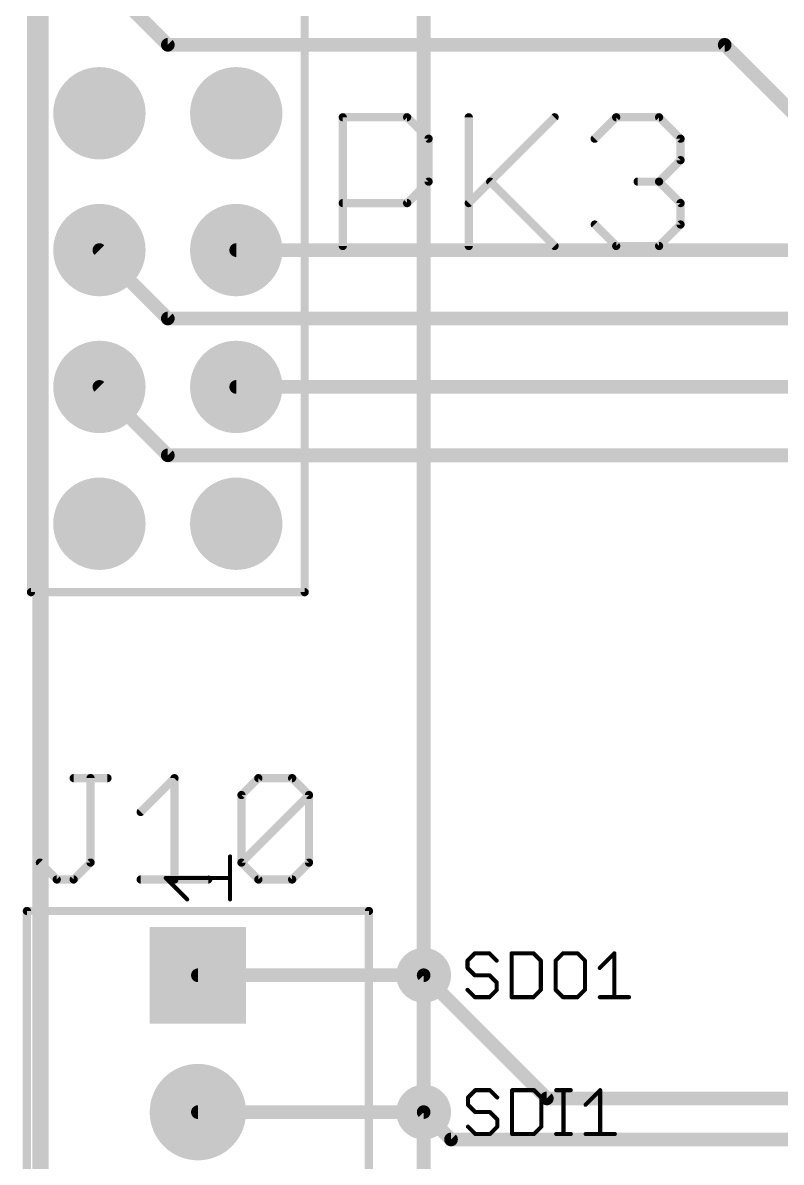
# Model space of a CAD drawing. Extents: x -18 to 144, y -21 to 125.
# Drawn here: x 0.18 to 14.26, y 50.38 to 71.53 of the extents above; entities that cross this region are included whole.
import ezdxf

# ---------------------------------------------------------------- set-up
doc = ezdxf.new("R2010")
doc.units = 0
for name, color, linetype in [('15', 251, 'CONTINUOUS'), ('16', 175, 'CONTINUOUS'), ('17', 1, 'CONTINUOUS'), ('2', 82, 'CONTINUOUS'), ('21', 253, 'CONTINUOUS'), ('23', 7, 'CONTINUOUS'), ('25', 253, 'CONTINUOUS'), ('27', 251, 'CONTINUOUS')]:
    doc.layers.add(name, color=color, linetype=linetype)

# ---------------------------------------------------------------- blocks, each defined once
blk = doc.blocks.new('SQUAREP')
blk.add_solid([(-0.5, -0.5), (0.5, -0.5), (-0.5, 0.5), (0.5, 0.5)])
blk = doc.blocks.new('ROUNDP')
at = {"const_width": 0.5}
blk.add_lwpolyline([(0, -0.25, 1), (0, 0.25, 1), (0, -0.25)], format="xyb", dxfattribs=at)

msp = doc.modelspace()

# ---------------------------------------------------------------- linework, layer by layer
at = {"layer": '15', "const_width": 0.254}
msp.add_lwpolyline([(7.62, 94.488), (7.62, 17.272)], dxfattribs=at)
at = {"layer": '16', "const_width": 0.254}
for points in [[(2.8702, 71.12), (1.6002, 72.39)], [(13.208, 71.12), (2.8702, 71.12)], [(13.208, 71.12), (16.002, 68.326)], [(2.8702, 66.04), (1.6002, 67.31)], [(22.606, 67.31), (4.1402, 67.31)], [(2.8702, 66.04), (17.018, 66.04)], [(2.8702, 63.5), (1.6002, 64.77)], [(20.32, 64.77), (4.1402, 64.77)], [(2.8702, 63.5), (14.732, 63.5)], [(7.62, 53.848), (3.429, 53.848)], [(7.62, 53.848), (9.906, 51.562)], [(22.86, 51.562), (9.906, 51.562)], [(7.62, 51.308), (3.429, 51.308)], [(8.128, 50.8), (7.62, 51.308)], [(23.114, 50.8), (8.128, 50.8)]]:
    msp.add_lwpolyline(points, dxfattribs=at)
at = {"layer": '16', "const_width": 0.127}
for points in [[(2.8702, 71.1835, 1), (2.8702, 71.0565)], [(2.8253, 71.0751, 1), (2.9151, 71.1649)], [(13.2529, 71.1649, 1), (13.1631, 71.0751)], [(13.208, 71.0565, 1), (13.208, 71.1835)], [(1.6451, 67.3549, 1), (1.5553, 67.2651)], [(4.1402, 67.3735, 1), (4.1402, 67.2465)], [(2.8702, 66.1035, 1), (2.8702, 65.9765)], [(2.8253, 65.9951, 1), (2.9151, 66.0849)], [(1.6451, 64.8149, 1), (1.5553, 64.7251)], [(4.1402, 64.8335, 1), (4.1402, 64.7065)], [(2.8702, 63.5635, 1), (2.8702, 63.4365)], [(2.8253, 63.4551, 1), (2.9151, 63.5449)], [(3.429, 53.9115, 1), (3.429, 53.7845)], [(7.6649, 53.8929, 1), (7.5751, 53.8031)], [(7.62, 53.7845, 1), (7.62, 53.9115)], [(9.906, 51.6255, 1), (9.906, 51.4985)], [(9.8611, 51.5171, 1), (9.9509, 51.6069)], [(3.429, 51.3715, 1), (3.429, 51.2445)], [(7.6649, 51.3529, 1), (7.5751, 51.2631)], [(7.62, 51.2445, 1), (7.62, 51.3715)], [(8.128, 50.8635, 1), (8.128, 50.7365)], [(8.0831, 50.7551, 1), (8.1729, 50.8449)]]:
    msp.add_lwpolyline(points, format="xyb", dxfattribs=at)
at = {"layer": '2', "const_width": 0.3048}
msp.add_lwpolyline([(0.508, 0.508), (0.508, 104.902)], dxfattribs=at)
at = {"layer": '21'}
for points, const_width in [([(0.3302, 76.2), (0.3302, 60.96)], 0.1524), ([(5.4102, 60.96), (5.4102, 76.2)], 0.1524), ([(0.3302, 60.96), (5.4102, 60.96)], 0.1524), ([(4.0259, 55.2567), (4.0259, 56.0533)], 0.0762), ([(3.2294, 55.2567), (2.8311, 55.655)], 0.0762), ([(2.8311, 55.655), (4.0259, 55.655)], 0.0762), ([(0.254, 55.0418), (0.254, 45.0342)], 0.1524), ([(6.604, 55.0418), (0.254, 55.0418)], 0.1524), ([(6.604, 45.0342), (6.604, 55.0418)], 0.1524)]:
    msp.add_lwpolyline(points, dxfattribs=dict(at, const_width=const_width))
for points, const_width in [([(0.3302, 60.9981, 1), (0.3302, 60.9219)], 0.0762), ([(0.2921, 60.96, 1), (0.3683, 60.96)], 0.0762), ([(5.3721, 60.96, 1), (5.4483, 60.96)], 0.0762), ([(5.4102, 60.9219, 1), (5.4102, 60.9981)], 0.0762), ([(4.045, 56.0533, 1), (4.0069, 56.0533)], 0.0381), ([(2.8446, 55.6684, 1), (2.8176, 55.6415)], 0.0381), ([(2.8311, 55.674, 1), (2.8311, 55.6359)], 0.0381), ([(4.0259, 55.6359, 1), (4.0259, 55.674)], 0.0381), ([(3.2159, 55.2432, 1), (3.2428, 55.2702)], 0.0381), ([(4.0069, 55.2567, 1), (4.045, 55.2567)], 0.0381), ([(0.2921, 55.0418, 1), (0.2159, 55.0418)], 0.0762), ([(0.254, 55.0799, 1), (0.254, 55.0037)], 0.0762), ([(6.6421, 55.0418, 1), (6.5659, 55.0418)], 0.0762), ([(6.604, 55.0037, 1), (6.604, 55.0799)], 0.0762)]:
    msp.add_lwpolyline(points, format="xyb", dxfattribs=dict(at, const_width=const_width))
at = {"layer": '23'}
for p in [(7.62, 53.848), (7.62, 51.308)]:
    msp.add_point(p, dxfattribs=at)
at = {"layer": '25', "const_width": 0.0762}
for points in [[(8.5695, 54.2551), (8.4339, 54.1195)], [(8.4339, 54.1195), (8.4339, 53.9839)], [(8.8407, 54.2551), (8.5695, 54.2551)], [(8.9763, 54.1195), (8.8407, 54.2551)], [(9.2525, 54.2551), (9.2525, 53.4416)], [(9.6593, 54.2551), (9.2525, 54.2551)], [(9.7949, 54.1195), (9.6593, 54.2551)], [(9.7949, 53.5772), (9.7949, 54.1195)], [(10.2067, 54.2551), (10.0711, 54.1195)], [(10.0711, 54.1195), (10.0711, 53.5772)], [(10.4778, 54.2551), (10.2067, 54.2551)], [(10.6134, 54.1195), (10.4778, 54.2551)], [(10.6134, 53.5772), (10.6134, 54.1195)], [(10.8897, 53.9839), (11.1608, 54.2551)], [(11.1608, 54.2551), (11.1608, 53.4416)], [(8.4339, 53.9839), (8.5695, 53.8483)], [(8.5695, 53.8483), (8.8407, 53.8483)], [(8.8407, 53.8483), (8.9763, 53.7128)], [(8.9763, 53.7128), (8.9763, 53.5772)], [(8.5695, 53.4416), (8.4339, 53.5772)], [(8.9763, 53.5772), (8.8407, 53.4416)], [(9.6593, 53.4416), (9.7949, 53.5772)], [(10.0711, 53.5772), (10.2067, 53.4416)], [(10.4778, 53.4416), (10.6134, 53.5772)], [(8.8407, 53.4416), (8.5695, 53.4416)], [(9.2525, 53.4416), (9.6593, 53.4416)], [(10.2067, 53.4416), (10.4778, 53.4416)], [(10.8897, 53.4416), (11.432, 53.4416)], [(8.579, 51.7151), (8.4434, 51.5795)], [(8.4434, 51.5795), (8.4434, 51.4439)], [(8.8501, 51.7151), (8.579, 51.7151)], [(8.9857, 51.5795), (8.8501, 51.7151)], [(9.262, 51.7151), (9.262, 50.9016)], [(9.6687, 51.7151), (9.262, 51.7151)], [(9.8043, 51.5795), (9.6687, 51.7151)], [(9.8043, 51.0372), (9.8043, 51.5795)], [(10.0805, 51.7151), (10.3517, 51.7151)], [(10.2161, 50.9016), (10.2161, 51.7151)], [(10.6262, 51.4439), (10.8974, 51.7151)], [(10.8974, 51.7151), (10.8974, 50.9016)], [(8.4434, 51.4439), (8.579, 51.3083)], [(8.579, 51.3083), (8.8501, 51.3083)], [(8.8501, 51.3083), (8.9857, 51.1728)], [(8.9857, 51.1728), (8.9857, 51.0372)], [(8.579, 50.9016), (8.4434, 51.0372)], [(8.9857, 51.0372), (8.8501, 50.9016)], [(9.6687, 50.9016), (9.8043, 51.0372)], [(8.8501, 50.9016), (8.579, 50.9016)], [(9.262, 50.9016), (9.6687, 50.9016)], [(10.0805, 50.9016), (10.3517, 50.9016)], [(10.6262, 50.9016), (11.1686, 50.9016)]]:
    msp.add_lwpolyline(points, dxfattribs=at)
at = {"layer": '25', "const_width": 0.0381}
for points in [[(8.453, 54.1195, 1), (8.4149, 54.1195)], [(8.4205, 54.133, 1), (8.4474, 54.106)], [(8.5695, 54.2741, 1), (8.5695, 54.236)], [(8.583, 54.2416, 1), (8.5561, 54.2686)], [(8.8542, 54.2686, 1), (8.8272, 54.2416)], [(8.8407, 54.236, 1), (8.8407, 54.2741)], [(8.9628, 54.106, 1), (8.9897, 54.133)], [(9.2716, 54.2551, 1), (9.2335, 54.2551)], [(9.2525, 54.2741, 1), (9.2525, 54.236)], [(9.6727, 54.2686, 1), (9.6458, 54.2416)], [(9.6593, 54.236, 1), (9.6593, 54.2741)], [(9.8139, 54.1195, 1), (9.7758, 54.1195)], [(9.7814, 54.106, 1), (9.8083, 54.133)], [(10.0902, 54.1195, 1), (10.0521, 54.1195)], [(10.0576, 54.133, 1), (10.0846, 54.106)], [(10.2067, 54.2741, 1), (10.2067, 54.236)], [(10.2202, 54.2416, 1), (10.1932, 54.2686)], [(10.4913, 54.2686, 1), (10.4644, 54.2416)], [(10.4778, 54.236, 1), (10.4778, 54.2741)], [(10.6325, 54.1195, 1), (10.5944, 54.1195)], [(10.6, 54.106, 1), (10.6269, 54.133)], [(11.1799, 54.2551, 1), (11.1418, 54.2551)], [(11.1743, 54.2416, 1), (11.1474, 54.2686)], [(8.4149, 53.9839, 1), (8.453, 53.9839)], [(8.4474, 53.9974, 1), (8.4205, 53.9705)], [(10.8762, 53.9974, 1), (10.9031, 53.9705)], [(8.5695, 53.8674, 1), (8.5695, 53.8293)], [(8.5561, 53.8349, 1), (8.583, 53.8618)], [(8.8542, 53.8618, 1), (8.8272, 53.8349)], [(8.8407, 53.8293, 1), (8.8407, 53.8674)], [(8.9953, 53.7128, 1), (8.9572, 53.7128)], [(8.9628, 53.6993, 1), (8.9897, 53.7262)], [(8.4474, 53.5907, 1), (8.4205, 53.5637)], [(8.9572, 53.5772, 1), (8.9953, 53.5772)], [(8.9897, 53.5637, 1), (8.9628, 53.5907)], [(9.7758, 53.5772, 1), (9.8139, 53.5772)], [(9.8083, 53.5637, 1), (9.7814, 53.5907)], [(10.0846, 53.5907, 1), (10.0576, 53.5637)], [(10.0521, 53.5772, 1), (10.0902, 53.5772)], [(10.5944, 53.5772, 1), (10.6325, 53.5772)], [(10.6269, 53.5637, 1), (10.6, 53.5907)], [(8.5695, 53.4607, 1), (8.5695, 53.4226)], [(8.5561, 53.4281, 1), (8.583, 53.4551)], [(8.8272, 53.4551, 1), (8.8542, 53.4281)], [(8.8407, 53.4226, 1), (8.8407, 53.4607)], [(9.2525, 53.4607, 1), (9.2525, 53.4226)], [(9.2335, 53.4416, 1), (9.2716, 53.4416)], [(9.6458, 53.4551, 1), (9.6727, 53.4281)], [(9.6593, 53.4226, 1), (9.6593, 53.4607)], [(10.2067, 53.4607, 1), (10.2067, 53.4226)], [(10.1932, 53.4281, 1), (10.2202, 53.4551)], [(10.4644, 53.4551, 1), (10.4913, 53.4281)], [(10.4778, 53.4226, 1), (10.4778, 53.4607)], [(10.8897, 53.4607, 1), (10.8897, 53.4226)], [(11.1418, 53.4416, 1), (11.1799, 53.4416)], [(11.432, 53.4226, 1), (11.432, 53.4607)], [(8.4299, 51.593, 1), (8.4568, 51.566)], [(8.4624, 51.5795, 1), (8.4243, 51.5795)], [(8.579, 51.7341, 1), (8.579, 51.696)], [(8.5924, 51.7016, 1), (8.5655, 51.7286)], [(8.8636, 51.7286, 1), (8.8366, 51.7016)], [(8.8501, 51.696, 1), (8.8501, 51.7341)], [(8.9722, 51.566, 1), (8.9992, 51.593)], [(9.281, 51.7151, 1), (9.2429, 51.7151)], [(9.262, 51.7341, 1), (9.262, 51.696)], [(9.6822, 51.7286, 1), (9.6552, 51.7016)], [(9.6687, 51.696, 1), (9.6687, 51.7341)], [(9.8233, 51.5795, 1), (9.7852, 51.5795)], [(9.7908, 51.566, 1), (9.8177, 51.593)], [(10.0805, 51.7341, 1), (10.0805, 51.696)], [(10.2352, 51.7151, 1), (10.1971, 51.7151)], [(10.3517, 51.696, 1), (10.3517, 51.7341)], [(10.9165, 51.7151, 1), (10.8784, 51.7151)], [(10.9109, 51.7016, 1), (10.8839, 51.7286)], [(8.4568, 51.4574, 1), (8.4299, 51.4305)], [(8.4243, 51.4439, 1), (8.4624, 51.4439)], [(10.6128, 51.4574, 1), (10.6397, 51.4305)], [(8.579, 51.3274, 1), (8.579, 51.2893)], [(8.5655, 51.2949, 1), (8.5924, 51.3218)], [(8.8636, 51.3218, 1), (8.8366, 51.2949)], [(8.8501, 51.2893, 1), (8.8501, 51.3274)], [(9.0047, 51.1728, 1), (8.9666, 51.1728)], [(8.9722, 51.1593, 1), (8.9992, 51.1862)], [(8.4568, 51.0507, 1), (8.4299, 51.0237)], [(8.9666, 51.0372, 1), (9.0047, 51.0372)], [(8.9992, 51.0237, 1), (8.9722, 51.0507)], [(9.7852, 51.0372, 1), (9.8233, 51.0372)], [(9.8177, 51.0237, 1), (9.7908, 51.0507)], [(8.579, 50.9207, 1), (8.579, 50.8826)], [(8.5655, 50.8881, 1), (8.5924, 50.9151)], [(8.8366, 50.9151, 1), (8.8636, 50.8881)], [(8.8501, 50.8826, 1), (8.8501, 50.9207)], [(9.262, 50.9207, 1), (9.262, 50.8826)], [(9.2429, 50.9016, 1), (9.281, 50.9016)], [(9.6552, 50.9151, 1), (9.6822, 50.8881)], [(9.6687, 50.8826, 1), (9.6687, 50.9207)], [(10.0805, 50.9207, 1), (10.0805, 50.8826)], [(10.1971, 50.9016, 1), (10.2352, 50.9016)], [(10.3517, 50.8826, 1), (10.3517, 50.9207)], [(10.6262, 50.9207, 1), (10.6262, 50.8826)], [(10.8784, 50.9016, 1), (10.9165, 50.9016)], [(11.1686, 50.8826, 1), (11.1686, 50.9207)]]:
    msp.add_lwpolyline(points, format="xyb", dxfattribs=at)
at = {"layer": '27', "const_width": 0.1524}
for points in [[(6.1184, 67.3862), (6.1184, 69.7758)], [(6.1184, 69.7758), (7.3132, 69.7758)], [(7.3132, 69.7758), (7.7115, 69.3776)], [(8.4572, 69.7758), (8.4572, 67.3862)], [(8.4572, 68.1827), (10.0503, 69.7758)], [(10.796, 69.3776), (11.1943, 69.7758)], [(11.1943, 69.7758), (11.9908, 69.7758)], [(11.9908, 69.7758), (12.3891, 69.3776)], [(7.7115, 69.3776), (7.7115, 68.581)], [(12.3891, 69.3776), (12.3891, 68.9793)], [(12.3891, 68.9793), (11.9908, 68.581)], [(7.7115, 68.581), (7.3132, 68.1827)], [(8.8555, 68.581), (10.0503, 67.3862)], [(11.9908, 68.581), (11.5925, 68.581)], [(11.9908, 68.581), (12.3891, 68.1827)], [(7.3132, 68.1827), (6.1184, 68.1827)], [(12.3891, 68.1827), (12.3891, 67.7845)], [(11.1943, 67.3862), (10.796, 67.7845)], [(12.3891, 67.7845), (11.9908, 67.3862)], [(11.9908, 67.3862), (11.1943, 67.3862)], [(1.1225, 57.5072), (1.7496, 57.5072)], [(1.436, 55.9395), (1.436, 57.5072)], [(2.3665, 56.8801), (2.9935, 57.5072)], [(2.9935, 57.5072), (2.9935, 55.626)], [(4.2375, 57.1937), (4.5511, 57.5072)], [(4.5511, 57.5072), (5.1781, 57.5072)], [(5.1781, 57.5072), (5.4917, 57.1937)], [(4.2375, 55.9395), (4.2375, 57.1937)], [(4.2375, 55.9395), (5.4917, 57.1937)], [(5.4917, 57.1937), (5.4917, 55.9395)], [(0.4954, 55.9395), (0.809, 55.626)], [(1.1225, 55.626), (1.436, 55.9395)], [(4.5511, 55.626), (4.2375, 55.9395)], [(5.4917, 55.9395), (5.1781, 55.626)], [(0.809, 55.626), (1.1225, 55.626)], [(2.3665, 55.626), (3.6206, 55.626)], [(5.1781, 55.626), (4.5511, 55.626)]]:
    msp.add_lwpolyline(points, dxfattribs=at)
at = {"layer": '27', "const_width": 0.0762}
for points in [[(6.1565, 69.7758, 1), (6.0803, 69.7758)], [(6.1184, 69.8139, 1), (6.1184, 69.7377)], [(7.3402, 69.8028, 1), (7.2863, 69.7489)], [(7.3132, 69.7377, 1), (7.3132, 69.8139)], [(8.4953, 69.7758, 1), (8.4191, 69.7758)], [(10.0772, 69.7489, 1), (10.0234, 69.8028)], [(11.1943, 69.8139, 1), (11.1943, 69.7377)], [(11.2212, 69.7489, 1), (11.1673, 69.8028)], [(12.0178, 69.8028, 1), (11.9639, 69.7489)], [(11.9908, 69.7377, 1), (11.9908, 69.8139)], [(7.7496, 69.3776, 1), (7.6734, 69.3776)], [(7.6846, 69.3506, 1), (7.7384, 69.4045)], [(10.7691, 69.4045, 1), (10.8229, 69.3506)], [(12.4272, 69.3776, 1), (12.351, 69.3776)], [(12.3621, 69.3506, 1), (12.416, 69.4045)], [(12.351, 68.9793, 1), (12.4272, 68.9793)], [(12.416, 68.9524, 1), (12.3621, 69.0062)], [(7.6734, 68.581, 1), (7.7496, 68.581)], [(7.7384, 68.5541, 1), (7.6846, 68.608)], [(8.8824, 68.608, 1), (8.8285, 68.5541)], [(11.5925, 68.6191, 1), (11.5925, 68.5429)], [(12.0178, 68.608, 1), (11.9639, 68.5541)], [(11.9639, 68.608, 1), (12.0178, 68.5541)], [(11.9908, 68.5429, 1), (11.9908, 68.6191)], [(6.1184, 68.2208, 1), (6.1184, 68.1446)], [(7.2863, 68.2097, 1), (7.3402, 68.1558)], [(7.3132, 68.1446, 1), (7.3132, 68.2208)], [(8.4303, 68.2097, 1), (8.4841, 68.1558)], [(12.4272, 68.1827, 1), (12.351, 68.1827)], [(12.3621, 68.1558, 1), (12.416, 68.2097)], [(10.8229, 67.8114, 1), (10.7691, 67.7575)], [(12.351, 67.7845, 1), (12.4272, 67.7845)], [(12.416, 67.7575, 1), (12.3621, 67.8114)], [(6.0803, 67.3862, 1), (6.1565, 67.3862)], [(8.4191, 67.3862, 1), (8.4953, 67.3862)], [(10.0234, 67.3593, 1), (10.0772, 67.4131)], [(11.1943, 67.4243, 1), (11.1943, 67.3481)], [(11.1673, 67.3593, 1), (11.2212, 67.4131)], [(11.9639, 67.4131, 1), (12.0178, 67.3593)], [(11.9908, 67.3481, 1), (11.9908, 67.4243)], [(1.1225, 57.5453, 1), (1.1225, 57.4691)], [(1.4741, 57.5072, 1), (1.3979, 57.5072)], [(1.7496, 57.4691, 1), (1.7496, 57.5453)], [(3.0316, 57.5072, 1), (2.9554, 57.5072)], [(3.0205, 57.4803, 1), (2.9666, 57.5341)], [(4.5511, 57.5453, 1), (4.5511, 57.4691)], [(4.578, 57.4803, 1), (4.5241, 57.5341)], [(5.2051, 57.5341, 1), (5.1512, 57.4803)], [(5.1781, 57.4691, 1), (5.1781, 57.5453)], [(4.2756, 57.1937, 1), (4.1994, 57.1937)], [(4.2106, 57.2206, 1), (4.2645, 57.1667)], [(5.5298, 57.1937, 1), (5.4536, 57.1937)], [(5.5186, 57.1667, 1), (5.4647, 57.2206)], [(5.4647, 57.1667, 1), (5.5186, 57.2206)], [(2.3395, 56.9071, 1), (2.3934, 56.8532)], [(0.5224, 55.9665, 1), (0.4685, 55.9126)], [(1.3979, 55.9395, 1), (1.4741, 55.9395)], [(1.463, 55.9126, 1), (1.4091, 55.9665)], [(4.2645, 55.9665, 1), (4.2106, 55.9126)], [(4.2106, 55.9665, 1), (4.2645, 55.9126)], [(4.1994, 55.9395, 1), (4.2756, 55.9395)], [(5.4536, 55.9395, 1), (5.5298, 55.9395)], [(5.5186, 55.9126, 1), (5.4647, 55.9665)], [(0.809, 55.6641, 1), (0.809, 55.5879)], [(0.782, 55.5991, 1), (0.8359, 55.6529)], [(1.0956, 55.6529, 1), (1.1495, 55.5991)], [(1.1225, 55.5879, 1), (1.1225, 55.6641)], [(2.3665, 55.6641, 1), (2.3665, 55.5879)], [(2.9554, 55.626, 1), (3.0316, 55.626)], [(3.6206, 55.5879, 1), (3.6206, 55.6641)], [(4.5511, 55.6641, 1), (4.5511, 55.5879)], [(4.5241, 55.5991, 1), (4.578, 55.6529)], [(5.1512, 55.6529, 1), (5.2051, 55.5991)], [(5.1781, 55.5879, 1), (5.1781, 55.6641)]]:
    msp.add_lwpolyline(points, format="xyb", dxfattribs=at)

# ---------------------------------------------------------------- block references
at = {"layer": '17'}
for p, xscale, yscale in [((1.6002, 69.85), 1.7145, 1.7145), ((1.6002, 69.85), 1.7145, 1.7145), ((1.6002, 69.85), 1.7145, 1.7145), ((1.6002, 69.85), 1.7145, 1.7145), ((4.1402, 69.85), 1.7145, 1.7145), ((4.1402, 69.85), 1.7145, 1.7145), ((4.1402, 69.85), 1.7145, 1.7145), ((4.1402, 69.85), 1.7145, 1.7145), ((1.6002, 67.31), 1.7145, 1.7145), ((1.6002, 67.31), 1.7145, 1.7145), ((1.6002, 67.31), 1.7145, 1.7145), ((1.6002, 67.31), 1.7145, 1.7145), ((4.1402, 67.31), 1.7145, 1.7145), ((4.1402, 67.31), 1.7145, 1.7145), ((4.1402, 67.31), 1.7145, 1.7145), ((4.1402, 67.31), 1.7145, 1.7145), ((1.6002, 64.77), 1.7145, 1.7145), ((1.6002, 64.77), 1.7145, 1.7145), ((1.6002, 64.77), 1.7145, 1.7145), ((1.6002, 64.77), 1.7145, 1.7145), ((4.1402, 64.77), 1.7145, 1.7145), ((4.1402, 64.77), 1.7145, 1.7145), ((4.1402, 64.77), 1.7145, 1.7145), ((4.1402, 64.77), 1.7145, 1.7145), ((1.6002, 62.23), 1.7145, 1.7145), ((1.6002, 62.23), 1.7145, 1.7145), ((1.6002, 62.23), 1.7145, 1.7145), ((1.6002, 62.23), 1.7145, 1.7145), ((4.1402, 62.23), 1.7145, 1.7145), ((4.1402, 62.23), 1.7145, 1.7145), ((4.1402, 62.23), 1.7145, 1.7145), ((4.1402, 62.23), 1.7145, 1.7145), ((7.62, 53.848), 1.016, 1.016), ((7.62, 53.848), 1.016, 1.016), ((7.62, 53.848), 1.016, 1.016), ((7.62, 53.848), 1.016, 1.016), ((7.62, 53.848), 0.8128, 0.8128), ((7.62, 53.848), 0.8128, 0.8128), ((7.62, 53.848), 0.8128, 0.8128), ((7.62, 53.848), 0.8128, 0.8128), ((7.62, 51.308), 1.016, 1.016), ((7.62, 51.308), 1.016, 1.016), ((7.62, 51.308), 1.016, 1.016), ((7.62, 51.308), 1.016, 1.016), ((7.62, 51.308), 0.8128, 0.8128), ((7.62, 51.308), 0.8128, 0.8128), ((7.62, 51.308), 0.8128, 0.8128), ((7.62, 51.308), 0.8128, 0.8128)]:
    msp.add_blockref('ROUNDP', p, dxfattribs=dict(at, xscale=xscale, yscale=yscale))
at = {"layer": '17', "xscale": 1.7907, "yscale": 1.7907, "rotation": 270}
for name, p in [('SQUAREP', (3.429, 53.848)), ('ROUNDP', (3.429, 53.848)), ('ROUNDP', (3.429, 53.848)), ('SQUAREP', (3.429, 53.848)), ('ROUNDP', (3.429, 51.308)), ('ROUNDP', (3.429, 51.308)), ('ROUNDP', (3.429, 51.308)), ('ROUNDP', (3.429, 51.308))]:
    msp.add_blockref(name, p, dxfattribs=at)

doc.saveas('drawing.dxf')
